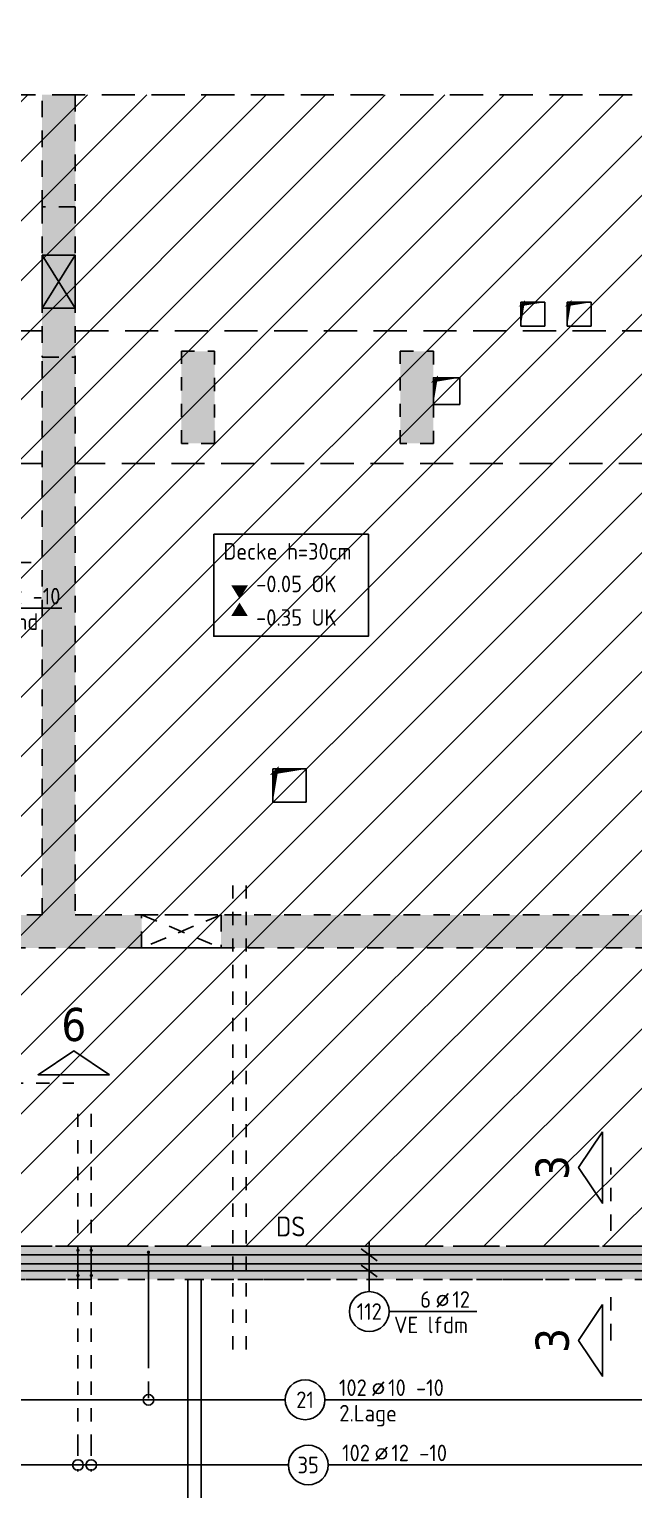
# Model space of a CAD drawing. Extents: x 6.5 to 106.5, y 0 to 47.5.
# Drawn here: x 30.14 to 34.7, y 20.02 to 31.03 of the extents above; entities that cross this region are included whole.
import ezdxf
from ezdxf.enums import TextEntityAlignment as Align

# ---------------------------------------------------------------- set-up
doc = ezdxf.new("R2010")
doc.units = 0
doc.header["$LTSCALE"] = 0.5
for name, pattern in [('AUSGEZOGEN', [1000.01, 1000, 0.01]), ('DASHED', [0.75, 0.5, -0.25]), ('DOT', [0.175, 0.05, -0.125]), ('HIDDEN', [0.375, 0.25, -0.125]), ('HIDDEN2', [0.187, 0.125, -0.062]), ('PUNKT', [0.175, 0.05, -0.125]), ('STRICHPUNKT2', [0.55, 0.25, -0.125, 0.05, -0.125]), ('VERDECKT', [0.375, 0.25, -0.125])]:
    doc.linetypes.add(name, pattern=pattern)
for name, color, linetype in [('1.UG', 7, 'Continuous'), ('DD', 7, 'Continuous'), ('DRUEBER', 7, 'Continuous'), ('DS', 7, 'Continuous'), ('grau_hell', 7, 'Continuous'), ('grau_mittel', 7, 'Continuous'), ('HILFE', 7, 'Continuous'), ('koten', 7, 'Continuous'), ('OBJEKT', 7, 'Continuous'), ('RND', 7, 'Continuous'), ('SCHATTEN', 7, 'Continuous'), ('SCHNITTE', 7, 'Continuous'), ('TEXT', 7, 'Continuous'), ('VERDECKT', 7, 'Continuous'), ('WD', 7, 'Continuous')]:
    doc.layers.add(name, color=color, linetype=linetype)
doc.layers.add('NOPLOT', color=7, linetype='Continuous', plot=False)
doc.styles.add('helv', font='tahoma.ttf')
doc.styles.add('txt', font='isocp.shx')

# ---------------------------------------------------------------- blocks, each defined once
blk = doc.blocks.new('okrd_o')
at = {"layer": 'koten', "color": 7, "linetype": 'Continuous'}
blk.add_solid([(-0.125, 0.202), (0.125, 0.202), (0, 0)], dxfattribs=at)
at = {"layer": 'koten', "style": 'txt'}
blk.add_attdef('OKRD', (0.25, 0.1), '', height=0.25, dxfattribs=at)
blk = doc.blocks.new('okrd_u')
at = {"layer": 'koten', "color": 7, "linetype": 'Continuous'}
blk.add_solid([(-0.125, -0.202), (0.125, -0.202), (0, 0)], dxfattribs=at)
at = {"layer": 'koten', "style": 'txt'}
blk.add_attdef('OKRD', (0.25, -0.35), '', height=0.25, dxfattribs=at)
blk = doc.blocks.new('RND_LEI')
at = {"layer": 'RND', "color": 7, "linetype": 'Continuous'}
blk.add_line((1.022, 0.066), (1.19, 0.27), dxfattribs=at)
for centre, radius in [((0, 0), 0.3), ((1.106, 0.168), 0.075)]:
    blk.add_circle(centre, radius, dxfattribs=at)
at = {"layer": 'RND', "color": 7, "linetype": 'Continuous', "style": 'txt'}
blk.add_attdef('ANZ', text='', height=0.25, dxfattribs=at).set_placement((0.931, 0.057), align=Align.RIGHT)
for tag, p in [('DUM', (1.253, 0.057)), ('ABSTD', (1.674, 0.057)), ('POSTXT', (0.374, -0.327))]:
    blk.add_attdef(tag, p, '', height=0.25, dxfattribs=at)
blk.add_attdef('POSL', text='', height=0.25, dxfattribs=at).set_placement((0, 0), align=Align.MIDDLE)
blk = doc.blocks.new('lei_gre')
at = {"layer": 'RND', "color": 7, "linetype": 'Continuous'}
for p, q in [((-0.09, -0.12), (0.09, 0.12)), ((0, 0.15), (0, -0.15))]:
    blk.add_line(p, q, dxfattribs=at)
blk = doc.blocks.new('SCHN-1')
at = {"layer": 'SCHNITTE', "color": 5, "linetype": 'Continuous'}
blk.add_lwpolyline([(0.54, 0.125), (0, 0.485), (-0.54, 0.125)], close=True, dxfattribs=at)
at = {"layer": 'SCHNITTE', "color": 6, "linetype": 'Continuous', "style": 'helv'}
blk.add_attdef('SCHN-1', text='', height=0.5, dxfattribs=at).set_placement((0, 0.635), align=Align.CENTER)

msp = doc.modelspace()

# ---------------------------------------------------------------- hatches: boundary and pattern name
at = {"layer": '1.UG', "linetype": 'DOT'}
h = msp.add_hatch(dxfattribs=at)
h.set_pattern_fill('DOTS', scale=0.05, double=1)
h.set_pattern_definition([(0, (-1.26691, -39.069555), (0.0396875, 0.079375), [0, -0.079375])])
h.paths.add_polyline_path([(40.6952, 24.0806), (40.6952, 23.8306), (42.2852, 23.8306), (42.2852, 21.8556), (40.6952, 21.8556), (40.6952, 21.6056), (45.4852, 21.6056), (45.4852, 22.3156), (45.2352, 22.3156), (45.2352, 21.8556), (42.5352, 21.8556), (42.5352, 23.8306), (45.2352, 23.8306), (45.2352, 23.3656), (45.4852, 23.3656), (45.4852, 24.2303), (45.2352, 24.2303), (45.2352, 24.0806)], flags=17)
h.paths.add_polyline_path([(21.6602, 21.6056), (21.6602, 21.8556), (17.8952, 21.8556), (17.8952, 21.6056)], flags=17)
h.paths.add_polyline_path([(16.7852, 19.9826), (16.4852, 19.9826), (16.4852, 16.2556), (16.0102, 16.2556), (16.0102, 15.9556), (16.4852, 15.9556), (16.4852, 14.8556), (16.7852, 14.8556)])
h.paths.add_polyline_path([(12.3302, 21.9506), (12.3302, 21.6506), (12.7852, 21.6506), (12.7852, 14.8556), (12.9952, 14.8556), (12.9952, 15.9556), (13.5352, 15.9556), (13.5352, 16.2556), (12.9952, 16.2556), (12.9952, 21.9506)])
h.paths.add_polyline_path([(12.9952, 24.0006), (12.9952, 35.8056), (16.4852, 35.8056), (16.4852, 27.8556), (17.8602, 27.8556), (17.8602, 28.1056), (16.7352, 28.1056), (16.7352, 35.8056), (18.9852, 35.8056), (18.9852, 34.5656), (19.2352, 34.5656), (19.2352, 36.1056), (12.8352, 36.1056), (12.8352, 29.0306), (12.7852, 29.0306), (12.7852, 24.3006), (12.3302, 24.3006), (12.3302, 24.0006)])
h.paths.add_polyline_path([(19.2352, 33.4306), (18.9852, 33.4306), (18.9852, 27.8556), (19.2352, 27.8556)])
h.paths.add_polyline_path([(23.0102, 15.1556), (22.7102, 15.1556), (22.7102, 14.8556), (23.0102, 14.8556)])
h.paths.add_polyline_path([(30.2102, 15.1556), (30.2102, 14.8556), (30.5102, 14.8556), (30.5102, 15.1556)])
h.paths.add_polyline_path([(37.7102, 15.1556), (37.7102, 14.8556), (38.0102, 14.8556), (38.0102, 15.1556)])
h.paths.add_polyline_path([(45.5102, 14.8556), (45.5102, 15.1556), (45.2102, 15.1556), (45.2102, 14.8556)])
h.paths.add_polyline_path([(51.2102, 15.1556), (51.2102, 14.8556), (51.7602, 14.8556), (51.7602, 17.3556), (51.4602, 17.3556), (51.4602, 15.1556)])
h.paths.add_polyline_path([(51.4602, 21.8806), (51.4602, 21.5806), (51.7602, 21.5806), (51.7602, 21.8806)])
h.paths.add_polyline_path([(51.7602, 28.6056), (51.4602, 28.6056), (51.4602, 27.8556), (51.7602, 27.8556)])
h.paths.add_polyline_path([(51.7602, 36.1056), (45.2352, 36.1056), (45.2352, 34.5656), (45.4852, 34.5656), (45.4852, 35.8056), (47.7352, 35.8056), (47.7352, 28.1056), (46.6102, 28.1056), (46.6102, 27.8556), (47.9852, 27.8556), (47.9852, 35.8056), (51.4602, 35.8056), (51.4602, 31.1056), (51.7602, 31.1056)])
h.paths.add_polyline_path([(45.2352, 28.1056), (44.1852, 28.1056), (44.1852, 27.8556), (45.4852, 27.8556), (45.4852, 33.4306), (45.2352, 33.4306)])
h.paths.add_polyline_path([(42.5352, 27.9106), (42.7852, 27.9106), (42.7852, 28.6056), (42.5352, 28.6056)])
h.paths.add_polyline_path([(40.6852, 28.6056), (40.4352, 28.6056), (40.4352, 27.9106), (40.6852, 27.9106)])
h.paths.add_polyline_path([(39.0352, 28.6056), (38.7852, 28.6056), (38.7852, 27.9106), (39.0352, 27.9106)])
h.paths.add_polyline_path([(36.9352, 28.6056), (36.6852, 28.6056), (36.6852, 27.9106), (36.9352, 27.9106)])
h.paths.add_polyline_path([(35.0352, 27.9106), (35.2852, 27.9106), (35.2852, 28.6056), (35.0352, 28.6056)])
h.paths.add_polyline_path([(32.9352, 27.9106), (33.1852, 27.9106), (33.1852, 28.6056), (32.9352, 28.6056)])
h.paths.add_polyline_path([(31.2852, 27.9106), (31.5352, 27.9106), (31.5352, 28.6056), (31.2852, 28.6056)])
h.paths.add_polyline_path([(29.4352, 28.6056), (29.1852, 28.6056), (29.1852, 27.9106), (29.4352, 27.9106)])
h.paths.add_polyline_path([(39.4102, 21.8556), (27.3352, 21.8556), (27.3352, 25.9806), (28.5352, 25.9806), (28.5352, 26.2306), (25.7702, 26.2306), (25.7702, 25.9806), (25.9202, 25.9806), (25.9202, 24.7906), (23.0702, 24.7906), (23.0702, 25.9806), (24.8852, 25.9806), (24.8852, 26.2306), (16.4852, 26.2306), (16.4852, 21.6056), (16.8852, 21.6056), (16.8852, 21.8556), (16.7352, 21.8556), (16.7352, 25.9806), (22.8202, 25.9806), (22.8202, 21.8556), (22.6702, 21.8556), (22.6702, 21.6056), (23.2202, 21.6056), (23.2202, 21.8556), (23.0702, 21.8556), (23.0702, 24.5406), (26.1702, 24.5406), (26.1702, 25.9806), (27.0852, 25.9806), (27.0852, 21.8556), (24.2302, 21.8556), (24.2302, 21.6056), (39.8102, 21.6056), (39.8102, 21.8556), (39.6602, 21.8556), (39.6602, 23.8306), (39.8102, 23.8306), (39.8102, 24.0806), (39.6602, 24.0806), (39.6602, 25.9806), (45.2352, 25.9806), (45.2352, 25.1153), (45.4852, 25.1153), (45.4852, 26.2306), (39.4102, 26.2306)])
at = {"layer": 'grau_hell', "linetype": 'AUSGEZOGEN'}
h = msp.add_hatch(dxfattribs=at)
h.set_pattern_fill('ANSI31', color=9, scale=0.1, style=0, double=1)
h.set_pattern_definition([(45, (-1.2669, 5.43132), (-0.2245064, 0.2245064), [])])
h.paths.add_polyline_path([(43.9352, 35.8056), (43.9352, 30.5399), (20.5602, 30.5399), (20.5602, 35.8056), (19.2602, 35.8056), (19.2602, 26.2306), (28.8851, 26.2306), (28.8851, 21.8556), (39.0601, 21.8556), (39.0601, 26.2306), (43.8352, 26.2306), (43.8352, 28.7306), (45.2352, 28.7306), (45.2352, 35.8056)])
at = {"layer": 'grau_mittel'}
h = msp.add_hatch(color=61, dxfattribs=at)
h.paths.add_polyline_path([(20.0102, 24.3556), (20.0102, 24.1056), (22.0202, 24.1056), (22.0202, 24.3556)])
h.paths.add_polyline_path([(29.0352, 24.3556), (29.0352, 24.1056), (30.9852, 24.1056), (30.9852, 24.3556), (30.4852, 24.3556), (30.4852, 28.5606), (30.2352, 28.5606), (30.2352, 24.3556)])
h.paths.add_polyline_path([(25.9202, 24.3556), (25.9202, 24.2906), (25.6702, 24.2906), (25.6702, 24.3556), (23.3202, 24.3556), (23.3202, 24.2906), (23.0702, 24.2906), (23.0702, 24.3556), (22.0202, 24.3556), (22.0202, 24.1056), (28.4352, 24.1056), (28.4352, 24.3556)])
h.paths.add_polyline_path([(35.5102, 30.5399), (35.2102, 30.5399), (35.2102, 24.3556), (31.5852, 24.3556), (31.5852, 24.1056), (35.5102, 24.1056)])
h = msp.add_hatch(color=61, dxfattribs=at)
h.paths.add_polyline_path([(30.4852, 29.6956), (30.2352, 29.6956), (30.2352, 28.5606), (30.4852, 28.5606)])
h.paths.add_polyline_path([(30.4852, 30.5399), (30.2352, 30.5399), (30.2352, 29.6956), (30.4852, 29.6956)])
at = {"layer": 'grau_mittel', "extrusion": (0, 0, -1)}
msp.add_hatch(color=61, dxfattribs=at).paths.add_polyline_path([(-13.0602, 14.8556), (-13.0602, 15.1556), (-18.9852, 15.1556), (-18.9852, 21.6056), (-18.8652, 21.6056), (-18.8652, 21.8556), (-23.0902, 21.8556), (-23.0902, 21.6056), (-19.2352, 21.6056), (-19.2352, 15.1556), (-25.2352, 15.1556), (-25.2352, 21.6056), (-25.1002, 21.6056), (-25.1002, 21.8556), (-25.7202, 21.8556), (-25.7202, 21.6056), (-25.4852, 21.6056), (-25.4852, 15.1556), (-38.3602, 15.1556), (-38.3602, 21.6056), (-27.7302, 21.6056), (-27.7302, 21.8556), (-37.7352, 21.8556), (-39.0601, 21.8556), (-40.0602, 21.8556), (-40.0602, 25.9806), (-37.9852, 25.9806), (-37.9852, 23.4856), (-37.7352, 23.4856), (-37.7352, 26.3856), (-37.9852, 26.3856), (-37.9852, 26.2306), (-40.4602, 26.2306), (-40.4602, 25.9806), (-40.3102, 25.9806), (-40.3102, 24.0806), (-40.4602, 24.0806), (-40.4602, 23.8306), (-40.3102, 23.8306), (-40.3102, 21.8556), (-42.2852, 21.8556), (-42.2852, 23.8306), (-41.3452, 23.8306), (-41.3452, 24.0806), (-42.2852, 24.0806), (-42.2852, 25.9805), (-41.3452, 25.9806), (-41.3452, 26.2306), (-45.4852, 26.2306), (-45.4852, 25.1156), (-45.2352, 25.1156), (-45.2352, 25.9806), (-42.5352, 25.9806), (-42.5352, 24.0806), (-45.2352, 24.0806), (-45.2352, 24.2306), (-45.4852, 24.2306), (-45.4852, 23.3656), (-45.2352, 23.3656), (-45.2352, 23.8306), (-42.5352, 23.8306), (-42.5352, 21.8556), (-45.2352, 21.8556), (-45.2352, 22.3156), (-45.4852, 22.3156), (-45.4852, 19.9556), (-45.2352, 19.9556), (-45.2352, 21.6056), (-38.6102, 21.6056), (-38.6102, 15.1556), (-45.2352, 15.1556), (-45.2352, 16.8106), (-45.4852, 16.8106), (-45.4852, 15.1556), (-46.1602, 15.1556), (-46.1602, 14.8556), (-45.9602, 14.8556), (-45.9602, 14.3552), (-45.6602, 14.3552), (-45.6602, 14.8556)])
at = {"layer": 'WD', "linetype": 'AUSGEZOGEN'}
h = msp.add_hatch(color=253, dxfattribs=at)
h.paths.add_polyline_path([(30.3602, 29.1306), (30.4852, 29.3306), (30.2352, 29.3306)])
h.paths.add_polyline_path([(30.2352, 28.9306), (30.4852, 28.9306), (30.3602, 29.1306)])

# ---------------------------------------------------------------- linework, layer by layer
at = {"layer": 'DD', "color": 7, "linetype": 'AUSGEZOGEN'}
for points in [[(33.8452, 28.7956), (34.0252, 28.7956), (34.0252, 28.9756), (33.8452, 28.9756)], [(34.1952, 28.7956), (34.3752, 28.7956), (34.3752, 28.9756), (34.1952, 28.9756)], [(33.3852, 28.2055), (33.1852, 28.2055), (33.1852, 28.4056), (33.3852, 28.4056)]]:
    msp.add_lwpolyline(points, close=True, dxfattribs=at)
at = {"layer": 'DD', "color": 1, "linetype": 'AUSGEZOGEN'}
msp.add_lwpolyline([(31.9752, 25.2055), (32.2252, 25.2055), (32.2252, 25.4555), (31.9752, 25.4555)], close=True, dxfattribs=at)
at = {"layer": 'DRUEBER', "color": 7, "linetype": 'PUNKT', "lineweight": -2}
for points in [[(31.2852, 28.6056), (31.5352, 28.6056), (31.5352, 27.9106), (31.2852, 27.9106)], [(32.9352, 28.6056), (33.1852, 28.6056), (33.1852, 27.9106), (32.9352, 27.9106)]]:
    msp.add_lwpolyline(points, close=True, dxfattribs=at)
for points in [[(16.4852, 26.2306), (24.8852, 26.2306), (24.8852, 25.9806), (23.0702, 25.9806), (23.0702, 24.7906), (25.9202, 24.7906), (25.9202, 25.9806), (25.7702, 25.9806), (25.7702, 26.2306), (28.5352, 26.2306), (28.5352, 25.9806), (27.3352, 25.9806), (27.3352, 21.8556), (39.4102, 21.8556)], [(39.8102, 21.6056), (24.2302, 21.6056), (24.2302, 21.8556), (27.0852, 21.8556), (27.0852, 25.9806), (26.1702, 25.9806), (26.1702, 24.5406), (23.0702, 24.5406), (23.0702, 21.8556), (23.2202, 21.8556), (23.2202, 21.6056), (22.6702, 21.6056), (22.6702, 21.8556), (22.8202, 21.8556), (22.8202, 25.9806), (16.7352, 25.9806), (16.7352, 21.8556), (16.8852, 21.8556), (16.8852, 21.6056), (16.4852, 21.6056), (16.4852, 26.2306)]]:
    msp.add_lwpolyline(points, dxfattribs=at)
at = {"layer": 'DS', "color": 1, "linetype": 'DASHED'}
msp.add_line((28.8851, 21.8556), (39.0601, 21.8556), dxfattribs=at)
at = {"layer": 'HILFE', "color": 102, "linetype": 'DASHED'}
msp.add_line((20.5602, 30.5399), (43.9352, 30.5399), dxfattribs=at)
at = {"layer": 'NOPLOT', "color": 4, "linetype": 'AUSGEZOGEN'}
msp.add_line((26.2167, 21.7227), (40.3548, 21.7227), dxfattribs=at)
at = {"layer": 'OBJEKT', "color": 7, "linetype": 'DASHED'}
for p, q in [((28.5448, 28.7606), (30.2352, 28.7606)), ((30.4852, 28.7606), (35.2102, 28.7606)), ((30.2352, 27.7606), (28.8469, 27.7606)), ((35.2102, 27.7606), (30.4852, 27.7606))]:
    msp.add_line(p, q, dxfattribs=at)
at = {"layer": 'OBJEKT', "color": 1, "linetype": 'AUSGEZOGEN'}
msp.add_lwpolyline([(31.529, 27.226), (32.6955, 27.226), (32.6955, 26.4563), (31.529, 26.4563)], close=True, dxfattribs=at)
at = {"layer": 'RND', "color": 7, "linetype": 'AUSGEZOGEN'}
for p, q in [((29.2462, 27.0124), (30.1525, 27.0124)), ((29.4767, 26.6679), (30.3829, 26.6679)), ((32.8521, 21.3638), (33.5121, 21.3638)), ((28.92, 20.6983), (32.0678, 20.6983)), ((32.3678, 20.6983), (39.0076, 20.6983)), ((28.92, 20.2065), (32.0918, 20.2065)), ((32.3918, 20.2065), (39.0071, 20.2065))]:
    msp.add_line(p, q, dxfattribs=at)
at = {"layer": 'RND', "color": 7, "linetype": 'HIDDEN2'}
for p, q in [((31.673, 24.5781), (31.673, 21.0056)), ((31.773, 24.5781), (31.773, 21.0056))]:
    msp.add_line(p, q, dxfattribs=at)
at = {"layer": 'RND', "color": 102, "linetype": 'AUSGEZOGEN'}
msp.add_line((32.7021, 21.5138), (32.7021, 21.8917), dxfattribs=at)
at = {"layer": 'RND', "color": 102, "linetype": 'VERDECKT'}
for p, q in [((31.0372, 21.061), (31.0372, 20.6448)), ((30.5054, 20.4001), (30.5054, 20.1565)), ((30.6054, 20.4001), (30.6054, 20.1565))]:
    msp.add_line(p, q, dxfattribs=at)
at = {"layer": 'RND', "color": 1, "linetype": 'DOT'}
for points in [[(30.5054, 22.8556), (30.5054, 21.8256)], [(30.6054, 22.8556), (30.6054, 21.8256)], [(30.5054, 21.6354), (30.5054, 20.4001)], [(30.6054, 21.6354), (30.6054, 20.4001)]]:
    msp.add_lwpolyline(points, dxfattribs=at)
at = {"layer": 'RND', "color": 7, "linetype": 'AUSGEZOGEN', "const_width": 0.0125}
for points in [[(30.5054, 21.8318, 1), (30.5054, 21.8193, 1)], [(30.6054, 21.8318, 1), (30.6054, 21.8193, 1)], [(31.0309, 21.811, 1), (31.0434, 21.811, 1)], [(30.5054, 21.6417, 1), (30.5054, 21.6292, 1)], [(30.6054, 21.6417, 1), (30.6054, 21.6292, 1)]]:
    msp.add_lwpolyline(points, format="xyb", close=True, dxfattribs=at)
at = {"layer": 'RND', "color": 1, "linetype": 'AUSGEZOGEN'}
for points in [[(30.5054, 21.8256), (30.5054, 21.6354)], [(30.6054, 21.8256), (30.6054, 21.6354)], [(31.0372, 21.811), (31.0372, 21.061)], [(26.2153, 21.7918), (40.3602, 21.7918)], [(26.2153, 21.6698), (40.3602, 21.6698)], [(31.3341, 15.1556), (31.3341, 21.6056)], [(31.4341, 15.1556), (31.4341, 21.6056)]]:
    msp.add_lwpolyline(points, dxfattribs=at)
at = {"layer": 'RND', "color": 7, "linetype": 'AUSGEZOGEN'}
for centre in [(31.0372, 20.6983), (30.5054, 20.2065), (30.6054, 20.2065)]:
    msp.add_circle(centre, 0.04, dxfattribs=at)
at = {"layer": 'SCHATTEN', "color": 1, "linetype": 'AUSGEZOGEN'}
for points in [[(33.8452, 28.7956, 0, 0.0294, 0), (33.8599, 28.9744, 0, 0, 0), (33.8464, 28.9609, 0.0294, 0, 0), (34.0252, 28.9756, 0, 0, 0)], [(34.1952, 28.7956, 0, 0.0294, 0), (34.2099, 28.9744, 0, 0, 0), (34.1964, 28.9609, 0.0294, 0, 0), (34.3752, 28.9756, 0, 0, 0)], [(33.1852, 28.2056, 0, 0.0326, 0), (33.2015, 28.4042, 0, 0, 0), (33.1866, 28.3893, 0.0326, 0, 0), (33.3852, 28.4056, 0, 0, 0)], [(31.9752, 25.2055, 0, 0.0408, 0), (31.9956, 25.4538, 0, 0, 0), (31.9769, 25.4351, 0.0408, 0, 0), (32.2252, 25.4555, 0, 0, 0)]]:
    msp.add_lwpolyline(points, format="xyseb", dxfattribs=at)
at = {"layer": 'SCHNITTE', "color": 5, "linetype": 'STRICHPUNKT2'}
for p, q in [((29.9661, 23.0865), (30.474, 23.0865)), ((34.5235, 21.9715), (34.5235, 22.45)), ((34.5235, 21.1462), (34.5235, 21.5386))]:
    msp.add_line(p, q, dxfattribs=at)
at = {"layer": 'VERDECKT', "color": 7, "linetype": 'VERDECKT', "lineweight": -2}
for p, q in [((30.2352, 29.6956), (30.2352, 28.5606)), ((30.4852, 29.6956), (30.4852, 28.5606))]:
    msp.add_line(p, q, dxfattribs=at)
for points in [[(35.5102, 30.5399), (35.5102, 24.1056), (22.0202, 24.1056), (22.0202, 24.3556)], [(22.0202, 24.3556), (30.2352, 24.3556), (30.2352, 28.5606), (30.4852, 28.5606), (30.4852, 24.3556), (35.2102, 24.3556), (35.2102, 30.5399)], [(30.4852, 30.5399), (30.4852, 29.6956), (30.2352, 29.6956), (30.2352, 30.5399)], [(37.7352, 21.8556), (27.7302, 21.8556), (27.7302, 21.6056), (38.3602, 21.6056)]]:
    msp.add_lwpolyline(points, dxfattribs=at)
at = {"layer": 'WD', "color": 7, "linetype": 'AUSGEZOGEN'}
for p, q in [((30.2352, 29.3306), (30.4852, 28.9306)), ((30.2352, 28.9306), (30.4852, 29.3306))]:
    msp.add_line(p, q, dxfattribs=at)
at = {"layer": 'WD', "color": 171, "linetype": 'HIDDEN'}
for p, q in [((30.9852, 24.3556), (31.5852, 24.1056)), ((31.5852, 24.3556), (30.9852, 24.1056))]:
    msp.add_line(p, q, dxfattribs=at)
at = {"layer": 'WD', "color": 7, "linetype": 'AUSGEZOGEN'}
msp.add_lwpolyline([(30.2352, 29.3306), (30.4852, 29.3306), (30.4852, 28.9306), (30.2352, 28.9306)], close=True, dxfattribs=at)
at = {"layer": 'WD', "color": 102, "linetype": 'HIDDEN'}
msp.add_lwpolyline([(30.9852, 24.3556), (31.5852, 24.3556), (31.5852, 24.1056), (30.9852, 24.1056)], close=True, dxfattribs=at)

# ---------------------------------------------------------------- block references
at = {"layer": 'koten', "color": 6, "linetype": 'AUSGEZOGEN', "xscale": 0.5, "yscale": 0.5, "zscale": 0.5}
for name, p, values in [('okrd_o', (31.7244, 26.7387), {'OKRD': '-0.05 OK'}), ('okrd_u', (31.7234, 26.7103), {'OKRD': '-0.35 UK'})]:
    msp.add_blockref(name, p, dxfattribs=at).add_auto_attribs(values)
at = {"layer": 'RND', "color": 7, "linetype": 'AUSGEZOGEN', "xscale": 0.5, "yscale": 0.5, "zscale": 0.5}
for p, values in [((29.3267, 26.6679), {'POSL': '11', 'DUM': '12', 'ANZ': '106', 'ABSTD': '-10', 'POSTXT': ' AE Wand'}), ((32.7021, 21.3638), {'POSL': '112', 'DUM': '12', 'ANZ': '6', 'POSTXT': 'VE lfdm'}), ((32.2178, 20.6983), {'POSL': '21', 'DUM': '10', 'ANZ': '102', 'ABSTD': '-10', 'POSTXT': ' 2.Lage'}), ((32.2418, 20.2065), {'POSL': '35', 'DUM': '12', 'ANZ': '102', 'ABSTD': '-10'})]:
    msp.add_blockref('RND_LEI', p, dxfattribs=at).add_auto_attribs(values)
at = {"layer": 'RND', "color": 7, "linetype": 'AUSGEZOGEN', "xscale": 0.5, "yscale": 0.5, "zscale": 0.5, "rotation": 90}
for p in [(32.7021, 21.7918), (32.7021, 21.6698)]:
    msp.add_blockref('lei_gre', p, dxfattribs=at)
at = {"layer": 'SCHNITTE', "color": 5, "linetype": 'STRICHPUNKT2', "xscale": 0.5, "yscale": 0.5, "zscale": 0.5}
msp.add_blockref('SCHN-1', (30.474, 23.0865), dxfattribs=at).add_auto_attribs({'SCHN-1': '6'})
at = {"layer": 'SCHNITTE', "color": 5, "linetype": 'STRICHPUNKT2', "xscale": 0.5, "yscale": 0.5, "zscale": 0.5, "rotation": 90}
for p in [(34.5235, 22.45), (34.5235, 21.1462)]:
    msp.add_blockref('SCHN-1', p, dxfattribs=at).add_auto_attribs({'SCHN-1': '3'})

# ---------------------------------------------------------------- texts
at = {"layer": 'TEXT', "color": 1, "linetype": 'AUSGEZOGEN', "style": 'txt'}
for s, height, p in [('Decke h=30cm', 0.125, (31.6026, 27.0345)), ('DS', 0.15, (31.9983, 21.9305))]:
    msp.add_text(s, height=height, dxfattribs=at).set_placement(p)

doc.saveas('drawing.dxf')
